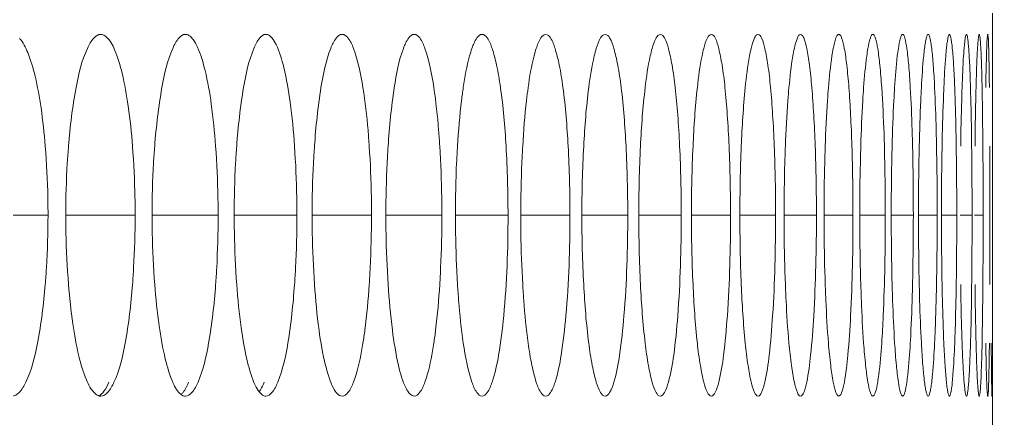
# Model space of a CAD drawing. Header units: millimetres. Extents: x 1177 to 4147, y 93 to 2194.
# Drawn here: x 2907.68 to 2923.81, y 1518.11 to 1524.72 of the extents above; entities that cross this region are included whole.
import ezdxf

# ---------------------------------------------------------------- set-up
doc = ezdxf.new("R2010")
doc.units = ezdxf.units.MM
doc.header["$LTSCALE"] = 0.1
doc.layers.get('0').update_dxf_attribs({"lineweight": 13})
doc.layers.add('标注', color=251, linetype='Continuous', lineweight=9)

msp = doc.modelspace()

# ---------------------------------------------------------------- linework, layer by layer
msp.add_line((2923.81, 1348.895), (2923.81, 1914.895))
at = {"layer": '标注'}
for p, q in [((2923.81, 1524.477), (2923.81, 1524.972)), ((2906.944, 1521.477), (2908.15, 1521.477)), ((2908.444, 1521.477), (2909.595, 1521.477)), ((2909.875, 1521.477), (2910.97, 1521.477)), ((2911.237, 1521.477), (2912.277, 1521.477)), ((2912.529, 1521.477), (2913.513, 1521.477)), ((2913.752, 1521.477), (2914.68, 1521.477)), ((2914.905, 1521.477), (2915.777, 1521.477)), ((2915.988, 1521.477), (2916.804, 1521.477)), ((2917.001, 1521.477), (2917.762, 1521.477)), ((2917.945, 1521.477), (2918.649, 1521.477)), ((2918.818, 1521.477), (2919.466, 1521.477)), ((2919.621, 1521.477), (2920.213, 1521.477)), ((2920.354, 1521.477), (2920.89, 1521.477)), ((2921.016, 1521.477), (2921.496, 1521.477)), ((2921.609, 1521.477), (2922.032, 1521.477)), ((2922.131, 1521.477), (2922.497, 1521.477)), ((2922.582, 1521.477), (2922.892, 1521.477)), ((2922.963, 1521.477), (2923.217, 1521.477)), ((2923.273, 1521.477), (2923.471, 1521.477)), ((2923.513, 1521.477), (2923.655, 1521.477)), ((2923.81, 1517.981), (2923.81, 1518.477))]:
    msp.add_line(p, q, dxfattribs=at)
for points, knots in [([(2909.025, 1524.477), (2908.983, 1524.477), (2908.882, 1524.404), (2908.833, 1524.306), (2908.804, 1524.245)], [0, 0, 0, 0, 0.384136, 1, 1, 1, 1]), ([(2909.115, 1524.438), (2909.108, 1524.444), (2909.082, 1524.464), (2909.049, 1524.477), (2909.025, 1524.477)], [0, 0, 0, 0, 0.282086, 1, 1, 1, 1]), ([(2910.428, 1524.477), (2910.388, 1524.477), (2910.291, 1524.402), (2910.245, 1524.306), (2910.218, 1524.245)], [0, 0, 0, 0, 0.378328, 1, 1, 1, 1]), ([(2910.929, 1522.624), (2910.912, 1522.856), (2910.871, 1523.277), (2910.775, 1523.828), (2910.671, 1524.189), (2910.57, 1524.381), (2910.514, 1524.442), (2910.485, 1524.459)], [0, 0, 0, 0, 0.364158, 0.661207, 0.874207, 0.947517, 1, 1, 1, 1]), ([(2911.762, 1524.477), (2911.723, 1524.477), (2911.63, 1524.4), (2911.589, 1524.306), (2911.563, 1524.245)], [0, 0, 0, 0, 0.37223, 1, 1, 1, 1]), ([(2912.237, 1522.624), (2912.22, 1522.867), (2912.179, 1523.304), (2912.083, 1523.868), (2911.978, 1524.231), (2911.876, 1524.412), (2911.817, 1524.464), (2911.788, 1524.473)], [0, 0, 0, 0, 0.376417, 0.678059, 0.88637, 0.953961, 1, 1, 1, 1]), ([(2913.027, 1524.477), (2912.989, 1524.477), (2912.9, 1524.398), (2912.862, 1524.305), (2912.838, 1524.245)], [0, 0, 0, 0, 0.36584, 1, 1, 1, 1]), ([(2913.372, 1523.597), (2913.336, 1523.817), (2913.276, 1524.104), (2913.153, 1524.398), (2913.064, 1524.477), (2913.027, 1524.477)], [0, 0, 0, 0, 0.68404, 0.884461, 1, 1, 1, 1]), ([(2914.222, 1524.477), (2914.185, 1524.477), (2914.101, 1524.395), (2914.066, 1524.305), (2914.043, 1524.245)], [0, 0, 0, 0, 0.359161, 1, 1, 1, 1]), ([(2914.547, 1523.597), (2914.514, 1523.816), (2914.456, 1524.103), (2914.342, 1524.396), (2914.258, 1524.477), (2914.222, 1524.477)], [0, 0, 0, 0, 0.688296, 0.888112, 1, 1, 1, 1]), ([(2915.347, 1524.477), (2915.312, 1524.477), (2915.232, 1524.393), (2915.2, 1524.305), (2915.179, 1524.245)], [0, 0, 0, 0, 0.352199, 1, 1, 1, 1]), ([(2915.777, 1521.477), (2915.777, 1521.859), (2915.758, 1522.568), (2915.687, 1523.401), (2915.599, 1523.939), (2915.525, 1524.218), (2915.461, 1524.393), (2915.381, 1524.477), (2915.347, 1524.477)], [0, 0, 0, 0, 0.372429, 0.689732, 0.811883, 0.904664, 0.966442, 1, 1, 1, 1]), ([(2916.402, 1524.477), (2916.369, 1524.477), (2916.293, 1524.39), (2916.265, 1524.305), (2916.245, 1524.245)], [0, 0, 0, 0, 0.34497, 1, 1, 1, 1]), ([(2916.804, 1521.477), (2916.804, 1521.859), (2916.786, 1522.567), (2916.72, 1523.401), (2916.638, 1523.939), (2916.568, 1524.218), (2916.51, 1524.39), (2916.435, 1524.477), (2916.402, 1524.477)], [0, 0, 0, 0, 0.373515, 0.691581, 0.813864, 0.906521, 0.967776, 1, 1, 1, 1]), ([(2917.387, 1524.477), (2917.355, 1524.477), (2917.285, 1524.388), (2917.259, 1524.304), (2917.241, 1524.245)], [0, 0, 0, 0, 0.337498, 1, 1, 1, 1]), ([(2917.762, 1521.477), (2917.762, 1521.859), (2917.745, 1522.567), (2917.683, 1523.401), (2917.607, 1523.938), (2917.542, 1524.218), (2917.489, 1524.388), (2917.419, 1524.477), (2917.387, 1524.477)], [0, 0, 0, 0, 0.374562, 0.693368, 0.815782, 0.908329, 0.969088, 1, 1, 1, 1]), ([(2918.302, 1524.477), (2918.272, 1524.477), (2918.207, 1524.385), (2918.184, 1524.304), (2918.167, 1524.245)], [0, 0, 0, 0, 0.329816, 1, 1, 1, 1]), ([(2918.649, 1521.477), (2918.649, 1521.859), (2918.637, 1522.415), (2918.595, 1523.122), (2918.554, 1523.572), (2918.506, 1523.938), (2918.446, 1524.218), (2918.397, 1524.385), (2918.333, 1524.477), (2918.302, 1524.477)], [0, 0, 0, 0, 0.375551, 0.545723, 0.695098, 0.817639, 0.910083, 0.970374, 1, 1, 1, 1]), ([(2919.148, 1524.477), (2919.119, 1524.477), (2919.059, 1524.381), (2919.038, 1524.304), (2919.023, 1524.245)], [0, 0, 0, 0, 0.321971, 1, 1, 1, 1]), ([(2919.466, 1521.477), (2919.466, 1521.859), (2919.455, 1522.415), (2919.417, 1523.122), (2919.379, 1523.572), (2919.335, 1523.937), (2919.279, 1524.218), (2919.235, 1524.382), (2919.176, 1524.477), (2919.148, 1524.477)], [0, 0, 0, 0, 0.376511, 0.547075, 0.696737, 0.819409, 0.911768, 0.971624, 1, 1, 1, 1]), ([(2919.923, 1524.477), (2919.895, 1524.477), (2919.841, 1524.378), (2919.823, 1524.304), (2919.809, 1524.245)], [0, 0, 0, 0, 0.314028, 1, 1, 1, 1]), ([(2920.213, 1521.477), (2920.213, 1521.859), (2920.203, 1522.415), (2920.168, 1523.122), (2920.134, 1523.572), (2920.094, 1523.936), (2920.043, 1524.219), (2920.003, 1524.379), (2919.95, 1524.477), (2919.923, 1524.477)], [0, 0, 0, 0, 0.37742, 0.548358, 0.698293, 0.821093, 0.913378, 0.972833, 1, 1, 1, 1]), ([(2920.627, 1524.477), (2920.601, 1524.477), (2920.554, 1524.375), (2920.537, 1524.303), (2920.524, 1524.245)], [0, 0, 0, 0, 0.306066, 1, 1, 1, 1]), ([(2920.89, 1521.477), (2920.89, 1521.859), (2920.881, 1522.415), (2920.849, 1523.122), (2920.818, 1523.572), (2920.782, 1523.935), (2920.737, 1524.219), (2920.7, 1524.375), (2920.654, 1524.477), (2920.627, 1524.477)], [0, 0, 0, 0, 0.378273, 0.549562, 0.699757, 0.822681, 0.914904, 0.973991, 1, 1, 1, 1]), ([(2921.262, 1524.477), (2921.252, 1524.477), (2921.23, 1524.456), (2921.198, 1524.379), (2921.181, 1524.303), (2921.169, 1524.245)], [0, 0, 0, 0, 0.108893, 0.304684, 1, 1, 1, 1]), ([(2921.496, 1521.477), (2921.496, 1521.859), (2921.488, 1522.415), (2921.46, 1523.122), (2921.433, 1523.57), (2921.399, 1523.938), (2921.362, 1524.211), (2921.324, 1524.379), (2921.293, 1524.456), (2921.271, 1524.477), (2921.262, 1524.477)], [0, 0, 0, 0, 0.378765, 0.550246, 0.700564, 0.823511, 0.915608, 0.974317, 0.990824, 1, 1, 1, 1]), ([(2921.826, 1524.477), (2921.817, 1524.477), (2921.798, 1524.455), (2921.77, 1524.379), (2921.754, 1524.303), (2921.744, 1524.245)], [0, 0, 0, 0, 0.101909, 0.296587, 1, 1, 1, 1]), ([(2921.973, 1523.597), (2921.964, 1523.721), (2921.947, 1523.938), (2921.915, 1524.21), (2921.881, 1524.379), (2921.854, 1524.455), (2921.834, 1524.477), (2921.826, 1524.477)], [0, 0, 0, 0, 0.412795, 0.721593, 0.917535, 0.971685, 1, 1, 1, 1]), ([(2922.32, 1524.477), (2922.312, 1524.477), (2922.295, 1524.453), (2922.271, 1524.379), (2922.257, 1524.303), (2922.249, 1524.245)], [0, 0, 0, 0, 0.094921, 0.288654, 1, 1, 1, 1]), ([(2922.447, 1523.597), (2922.439, 1523.721), (2922.424, 1523.938), (2922.397, 1524.21), (2922.367, 1524.379), (2922.344, 1524.453), (2922.327, 1524.477), (2922.32, 1524.477)], [0, 0, 0, 0, 0.414841, 0.724795, 0.920667, 0.973938, 1, 1, 1, 1]), ([(2922.743, 1524.477), (2922.736, 1524.477), (2922.721, 1524.452), (2922.71, 1524.41), (2922.695, 1524.335), (2922.687, 1524.278), (2922.683, 1524.245)], [0, 0, 0, 0, 0.088051, 0.280963, 0.585765, 1, 1, 1, 1]), ([(2922.85, 1523.597), (2922.844, 1523.721), (2922.831, 1523.937), (2922.809, 1524.187), (2922.79, 1524.335), (2922.775, 1524.41), (2922.764, 1524.452), (2922.75, 1524.477), (2922.743, 1524.477)], [0, 0, 0, 0, 0.416674, 0.727673, 0.840561, 0.923587, 0.976084, 1, 1, 1, 1]), ([(2923.096, 1524.477), (2923.089, 1524.477), (2923.078, 1524.45), (2923.069, 1524.41), (2923.056, 1524.335), (2923.05, 1524.278), (2923.046, 1524.245)], [0, 0, 0, 0, 0.08156, 0.273914, 0.581123, 1, 1, 1, 1]), ([(2923.183, 1523.597), (2923.178, 1523.721), (2923.168, 1523.937), (2923.15, 1524.187), (2923.134, 1524.335), (2923.122, 1524.41), (2923.113, 1524.45), (2923.102, 1524.477), (2923.096, 1524.477)], [0, 0, 0, 0, 0.418337, 0.730308, 0.843348, 0.926219, 0.978065, 1, 1, 1, 1]), ([(2923.378, 1524.477), (2923.372, 1524.477), (2923.365, 1524.448), (2923.356, 1524.411), (2923.347, 1524.334), (2923.342, 1524.278), (2923.339, 1524.245)], [0, 0, 0, 0, 0.07568, 0.267653, 0.577032, 1, 1, 1, 1]), ([(2923.445, 1523.597), (2923.441, 1523.721), (2923.435, 1523.895), (2923.424, 1524.111), (2923.416, 1524.237), (2923.407, 1524.334), (2923.399, 1524.411), (2923.391, 1524.448), (2923.384, 1524.477), (2923.378, 1524.477)], [0, 0, 0, 0, 0.419744, 0.590146, 0.732557, 0.845737, 0.928497, 0.979815, 1, 1, 1, 1]), ([(2923.59, 1524.477), (2923.584, 1524.477), (2923.582, 1524.447), (2923.573, 1524.411), (2923.568, 1524.334), (2923.564, 1524.278), (2923.562, 1524.245)], [0, 0, 0, 0, 0.070746, 0.262489, 0.57368, 1, 1, 1, 1]), ([(2923.637, 1523.597), (2923.634, 1523.721), (2923.63, 1523.895), (2923.622, 1524.11), (2923.617, 1524.237), (2923.61, 1524.334), (2923.605, 1524.411), (2923.597, 1524.447), (2923.595, 1524.477), (2923.59, 1524.477)], [0, 0, 0, 0, 0.42086, 0.591659, 0.73434, 0.847642, 0.930328, 0.98125, 1, 1, 1, 1]), ([(2923.731, 1524.477), (2923.726, 1524.477), (2923.728, 1524.446), (2923.719, 1524.412), (2923.718, 1524.334), (2923.715, 1524.278), (2923.714, 1524.245)], [0, 0, 0, 0, 0.067135, 0.25876, 0.571272, 1, 1, 1, 1]), ([(2923.758, 1523.597), (2923.756, 1523.721), (2923.754, 1523.895), (2923.75, 1524.11), (2923.747, 1524.237), (2923.742, 1524.334), (2923.742, 1524.412), (2923.733, 1524.445), (2923.736, 1524.477), (2923.731, 1524.477)], [0, 0, 0, 0, 0.421633, 0.592708, 0.735581, 0.848973, 0.931617, 0.982277, 1, 1, 1, 1]), ([(2908.104, 1522.624), (2908.087, 1522.835), (2908.045, 1523.224), (2907.954, 1523.745), (2907.84, 1524.133), (2907.739, 1524.343), (2907.677, 1524.41)], [0, 0, 0, 0, 0.343252, 0.632232, 0.852748, 1, 1, 1, 1]), ([(2909.551, 1522.624), (2909.534, 1522.845), (2909.492, 1523.25), (2909.399, 1523.788), (2909.285, 1524.175), (2909.18, 1524.382), (2909.115, 1524.438)], [0, 0, 0, 0, 0.353299, 0.646273, 0.86342, 1, 1, 1, 1]), ([(2908.804, 1524.245), (2908.709, 1524.041), (2908.581, 1523.497), (2908.516, 1522.95), (2908.49, 1522.624)], [0, 0, 0, 0, 0.407017, 1, 1, 1, 1]), ([(2910.218, 1524.245), (2910.128, 1524.04), (2910.006, 1523.496), (2909.944, 1522.95), (2909.919, 1522.624)], [0, 0, 0, 0, 0.406317, 1, 1, 1, 1]), ([(2911.563, 1524.245), (2911.476, 1524.039), (2911.361, 1523.495), (2911.302, 1522.95), (2911.278, 1522.624)], [0, 0, 0, 0, 0.405644, 1, 1, 1, 1]), ([(2912.838, 1524.245), (2912.755, 1524.038), (2912.647, 1523.495), (2912.591, 1522.95), (2912.568, 1522.624)], [0, 0, 0, 0, 0.405, 1, 1, 1, 1]), ([(2914.043, 1524.245), (2913.965, 1524.037), (2913.863, 1523.494), (2913.81, 1522.95), (2913.789, 1522.624)], [0, 0, 0, 0, 0.404385, 1, 1, 1, 1]), ([(2915.179, 1524.245), (2915.164, 1524.203), (2915.1, 1523.991), (2915.061, 1523.773), (2915.035, 1523.597)], [0, 0, 0, 0, 0.198383, 1, 1, 1, 1]), ([(2916.245, 1524.245), (2916.231, 1524.203), (2916.171, 1523.991), (2916.135, 1523.773), (2916.11, 1523.597)], [0, 0, 0, 0, 0.197891, 1, 1, 1, 1]), ([(2917.241, 1524.245), (2917.228, 1524.203), (2917.172, 1523.99), (2917.138, 1523.772), (2917.115, 1523.597)], [0, 0, 0, 0, 0.197424, 1, 1, 1, 1]), ([(2918.167, 1524.245), (2918.155, 1524.203), (2918.103, 1523.99), (2918.071, 1523.772), (2918.051, 1523.597)], [0, 0, 0, 0, 0.196983, 1, 1, 1, 1]), ([(2919.023, 1524.245), (2919.012, 1524.203), (2918.963, 1523.99), (2918.935, 1523.772), (2918.916, 1523.597)], [0, 0, 0, 0, 0.196571, 1, 1, 1, 1]), ([(2919.809, 1524.245), (2919.798, 1524.203), (2919.754, 1523.989), (2919.728, 1523.772), (2919.71, 1523.597)], [0, 0, 0, 0, 0.196188, 1, 1, 1, 1]), ([(2920.524, 1524.245), (2920.515, 1524.203), (2920.475, 1523.989), (2920.451, 1523.772), (2920.435, 1523.597)], [0, 0, 0, 0, 0.195836, 1, 1, 1, 1]), ([(2921.169, 1524.245), (2921.161, 1524.203), (2921.125, 1523.988), (2921.104, 1523.772), (2921.089, 1523.597)], [0, 0, 0, 0, 0.195515, 1, 1, 1, 1]), ([(2921.744, 1524.245), (2921.737, 1524.203), (2921.705, 1523.988), (2921.686, 1523.772), (2921.673, 1523.597)], [0, 0, 0, 0, 0.195227, 1, 1, 1, 1]), ([(2922.249, 1524.245), (2922.242, 1524.203), (2922.214, 1523.988), (2922.198, 1523.771), (2922.187, 1523.597)], [0, 0, 0, 0, 0.194971, 1, 1, 1, 1]), ([(2922.683, 1524.245), (2922.677, 1524.203), (2922.654, 1523.988), (2922.64, 1523.771), (2922.63, 1523.597)], [0, 0, 0, 0, 0.194751, 1, 1, 1, 1]), ([(2923.046, 1524.245), (2923.042, 1524.203), (2923.022, 1523.987), (2923.011, 1523.771), (2923.003, 1523.597)], [0, 0, 0, 0, 0.194565, 1, 1, 1, 1]), ([(2923.339, 1524.245), (2923.336, 1524.203), (2923.32, 1523.987), (2923.311, 1523.771), (2923.305, 1523.597)], [0, 0, 0, 0, 0.194414, 1, 1, 1, 1]), ([(2923.562, 1524.245), (2923.559, 1524.203), (2923.548, 1523.987), (2923.541, 1523.771), (2923.537, 1523.597)], [0, 0, 0, 0, 0.194299, 1, 1, 1, 1]), ([(2923.714, 1524.245), (2923.712, 1524.203), (2923.705, 1523.987), (2923.701, 1523.771), (2923.698, 1523.597)], [0, 0, 0, 0, 0.194221, 1, 1, 1, 1]), ([(2913.476, 1522.624), (2913.47, 1522.713), (2913.445, 1523.038), (2913.41, 1523.363), (2913.372, 1523.597)], [0, 0, 0, 0, 0.272672, 1, 1, 1, 1]), ([(2914.645, 1522.624), (2914.639, 1522.713), (2914.616, 1523.038), (2914.583, 1523.363), (2914.547, 1523.597)], [0, 0, 0, 0, 0.272763, 1, 1, 1, 1]), ([(2915.035, 1523.597), (2915.025, 1523.525), (2914.982, 1523.201), (2914.955, 1522.876), (2914.939, 1522.624)], [0, 0, 0, 0, 0.224658, 1, 1, 1, 1]), ([(2916.11, 1523.597), (2916.1, 1523.525), (2916.06, 1523.201), (2916.035, 1522.876), (2916.02, 1522.624)], [0, 0, 0, 0, 0.224554, 1, 1, 1, 1]), ([(2917.115, 1523.597), (2917.074, 1523.274), (2917.02, 1522.567), (2917.001, 1521.859), (2917.001, 1521.477)], [0, 0, 0, 0, 0.459902, 1, 1, 1, 1]), ([(2918.051, 1523.597), (2918.012, 1523.274), (2917.962, 1522.567), (2917.945, 1521.859), (2917.945, 1521.477)], [0, 0, 0, 0, 0.459787, 1, 1, 1, 1]), ([(2918.916, 1523.597), (2918.88, 1523.274), (2918.834, 1522.567), (2918.818, 1521.859), (2918.818, 1521.477)], [0, 0, 0, 0, 0.45968, 1, 1, 1, 1]), ([(2919.71, 1523.597), (2919.678, 1523.274), (2919.635, 1522.567), (2919.621, 1521.859), (2919.621, 1521.477)], [0, 0, 0, 0, 0.459581, 1, 1, 1, 1]), ([(2920.435, 1523.597), (2920.428, 1523.525), (2920.402, 1523.201), (2920.385, 1522.876), (2920.375, 1522.624)], [0, 0, 0, 0, 0.22413, 1, 1, 1, 1]), ([(2921.089, 1523.597), (2921.083, 1523.525), (2921.06, 1523.201), (2921.045, 1522.876), (2921.036, 1522.624)], [0, 0, 0, 0, 0.224066, 1, 1, 1, 1]), ([(2921.673, 1523.597), (2921.668, 1523.525), (2921.647, 1523.2), (2921.634, 1522.876), (2921.626, 1522.624)], [0, 0, 0, 0, 0.224008, 1, 1, 1, 1]), ([(2922.032, 1521.477), (2922.032, 1521.671), (2922.027, 1522.379), (2922.007, 1523.086), (2921.973, 1523.597)], [0, 0, 0, 0, 0.275595, 1, 1, 1, 1]), ([(2922.187, 1523.597), (2922.182, 1523.525), (2922.164, 1523.2), (2922.152, 1522.876), (2922.146, 1522.624)], [0, 0, 0, 0, 0.223957, 1, 1, 1, 1]), ([(2922.484, 1522.624), (2922.482, 1522.713), (2922.473, 1523.037), (2922.46, 1523.362), (2922.447, 1523.597)], [0, 0, 0, 0, 0.273384, 1, 1, 1, 1]), ([(2922.63, 1523.597), (2922.626, 1523.525), (2922.611, 1523.2), (2922.601, 1522.876), (2922.595, 1522.624)], [0, 0, 0, 0, 0.223913, 1, 1, 1, 1]), ([(2922.881, 1522.624), (2922.88, 1522.713), (2922.872, 1523.037), (2922.861, 1523.362), (2922.85, 1523.597)], [0, 0, 0, 0, 0.273416, 1, 1, 1, 1]), ([(2923.003, 1523.597), (2923, 1523.525), (2922.987, 1523.2), (2922.978, 1522.876), (2922.974, 1522.624)], [0, 0, 0, 0, 0.223876, 1, 1, 1, 1]), ([(2923.208, 1522.624), (2923.207, 1522.713), (2923.201, 1523.037), (2923.192, 1523.362), (2923.183, 1523.597)], [0, 0, 0, 0, 0.273443, 1, 1, 1, 1]), ([(2923.305, 1523.597), (2923.303, 1523.525), (2923.292, 1523.2), (2923.286, 1522.876), (2923.282, 1522.624)], [0, 0, 0, 0, 0.223846, 1, 1, 1, 1]), ([(2923.464, 1522.624), (2923.463, 1522.713), (2923.459, 1523.037), (2923.452, 1523.362), (2923.445, 1523.597)], [0, 0, 0, 0, 0.273464, 1, 1, 1, 1]), ([(2923.537, 1523.597), (2923.535, 1523.525), (2923.527, 1523.2), (2923.523, 1522.876), (2923.52, 1522.624)], [0, 0, 0, 0, 0.223823, 1, 1, 1, 1]), ([(2923.65, 1522.624), (2923.649, 1522.713), (2923.646, 1523.037), (2923.642, 1523.361), (2923.637, 1523.597)], [0, 0, 0, 0, 0.273479, 1, 1, 1, 1]), ([(2908.15, 1521.477), (2908.15, 1521.575), (2908.146, 1521.957), (2908.127, 1522.34), (2908.104, 1522.624)], [0, 0, 0, 0, 0.255908, 1, 1, 1, 1]), ([(2908.49, 1522.624), (2908.482, 1522.531), (2908.456, 1522.15), (2908.444, 1521.767), (2908.444, 1521.477)], [0, 0, 0, 0, 0.241932, 1, 1, 1, 1]), ([(2909.595, 1521.477), (2909.595, 1521.575), (2909.591, 1521.957), (2909.573, 1522.34), (2909.551, 1522.624)], [0, 0, 0, 0, 0.255929, 1, 1, 1, 1]), ([(2909.919, 1522.624), (2909.911, 1522.531), (2909.886, 1522.15), (2909.875, 1521.767), (2909.875, 1521.477)], [0, 0, 0, 0, 0.241898, 1, 1, 1, 1]), ([(2910.97, 1521.477), (2910.97, 1521.575), (2910.967, 1521.957), (2910.95, 1522.34), (2910.929, 1522.624)], [0, 0, 0, 0, 0.255949, 1, 1, 1, 1]), ([(2911.278, 1522.624), (2911.271, 1522.531), (2911.247, 1522.15), (2911.237, 1521.767), (2911.237, 1521.477)], [0, 0, 0, 0, 0.241865, 1, 1, 1, 1]), ([(2912.277, 1521.477), (2912.277, 1521.575), (2912.273, 1521.957), (2912.257, 1522.34), (2912.237, 1522.624)], [0, 0, 0, 0, 0.255968, 1, 1, 1, 1]), ([(2912.568, 1522.624), (2912.562, 1522.531), (2912.539, 1522.149), (2912.529, 1521.767), (2912.529, 1521.477)], [0, 0, 0, 0, 0.241834, 1, 1, 1, 1]), ([(2913.513, 1521.477), (2913.513, 1521.575), (2913.51, 1521.957), (2913.495, 1522.34), (2913.476, 1522.624)], [0, 0, 0, 0, 0.255986, 1, 1, 1, 1]), ([(2913.789, 1522.624), (2913.783, 1522.531), (2913.761, 1522.149), (2913.752, 1521.767), (2913.752, 1521.477)], [0, 0, 0, 0, 0.241805, 1, 1, 1, 1]), ([(2914.68, 1521.477), (2914.68, 1521.575), (2914.677, 1521.957), (2914.663, 1522.34), (2914.645, 1522.624)], [0, 0, 0, 0, 0.256003, 1, 1, 1, 1]), ([(2914.939, 1522.624), (2914.934, 1522.531), (2914.913, 1522.149), (2914.905, 1521.767), (2914.905, 1521.477)], [0, 0, 0, 0, 0.241777, 1, 1, 1, 1]), ([(2916.02, 1522.624), (2916.015, 1522.531), (2915.996, 1522.149), (2915.988, 1521.767), (2915.988, 1521.477)], [0, 0, 0, 0, 0.241751, 1, 1, 1, 1]), ([(2920.375, 1522.624), (2920.372, 1522.531), (2920.359, 1522.149), (2920.354, 1521.767), (2920.354, 1521.477)], [0, 0, 0, 0, 0.241646, 1, 1, 1, 1]), ([(2921.036, 1522.624), (2921.033, 1522.531), (2921.021, 1522.149), (2921.016, 1521.767), (2921.016, 1521.477)], [0, 0, 0, 0, 0.24163, 1, 1, 1, 1]), ([(2921.626, 1522.624), (2921.623, 1522.531), (2921.613, 1522.149), (2921.609, 1521.767), (2921.609, 1521.477)], [0, 0, 0, 0, 0.241616, 1, 1, 1, 1]), ([(2922.146, 1522.624), (2922.143, 1522.531), (2922.134, 1522.149), (2922.131, 1521.767), (2922.131, 1521.477)], [0, 0, 0, 0, 0.241603, 1, 1, 1, 1]), ([(2922.497, 1521.477), (2922.497, 1521.575), (2922.496, 1521.957), (2922.491, 1522.339), (2922.484, 1522.624)], [0, 0, 0, 0, 0.256117, 1, 1, 1, 1]), ([(2922.595, 1522.624), (2922.593, 1522.531), (2922.585, 1522.149), (2922.582, 1521.767), (2922.582, 1521.477)], [0, 0, 0, 0, 0.241592, 1, 1, 1, 1]), ([(2922.892, 1521.477), (2922.892, 1521.575), (2922.892, 1521.957), (2922.887, 1522.339), (2922.881, 1522.624)], [0, 0, 0, 0, 0.256123, 1, 1, 1, 1]), ([(2922.974, 1522.624), (2922.972, 1522.531), (2922.966, 1522.149), (2922.963, 1521.767), (2922.963, 1521.477)], [0, 0, 0, 0, 0.241583, 1, 1, 1, 1]), ([(2923.217, 1521.477), (2923.217, 1521.575), (2923.216, 1521.957), (2923.213, 1522.339), (2923.208, 1522.624)], [0, 0, 0, 0, 0.256128, 1, 1, 1, 1]), ([(2923.471, 1521.477), (2923.471, 1521.575), (2923.47, 1521.957), (2923.468, 1522.339), (2923.464, 1522.624)], [0, 0, 0, 0, 0.256131, 1, 1, 1, 1]), ([(2923.655, 1521.477), (2923.655, 1521.575), (2923.654, 1521.957), (2923.652, 1522.339), (2923.65, 1522.624)], [0, 0, 0, 0, 0.256134, 1, 1, 1, 1]), ([(2923.767, 1521.477), (2923.767, 1521.575), (2923.767, 1521.957), (2923.766, 1522.339), (2923.765, 1522.624)], [0, 0, 0, 0, 0.256136, 1, 1, 1, 1]), ([(2908.104, 1520.329), (2908.112, 1520.422), (2908.139, 1520.803), (2908.15, 1521.186), (2908.15, 1521.477)], [0, 0, 0, 0, 0.24194, 1, 1, 1, 1]), ([(2908.444, 1521.477), (2908.444, 1521.379), (2908.448, 1520.996), (2908.467, 1520.613), (2908.49, 1520.329)], [0, 0, 0, 0, 0.255912, 1, 1, 1, 1]), ([(2909.551, 1520.329), (2909.558, 1520.422), (2909.584, 1520.804), (2909.595, 1521.186), (2909.595, 1521.477)], [0, 0, 0, 0, 0.241906, 1, 1, 1, 1]), ([(2909.875, 1521.477), (2909.875, 1521.379), (2909.879, 1520.996), (2909.897, 1520.613), (2909.919, 1520.329)], [0, 0, 0, 0, 0.255933, 1, 1, 1, 1]), ([(2910.929, 1520.329), (2910.936, 1520.422), (2910.96, 1520.804), (2910.97, 1521.186), (2910.97, 1521.477)], [0, 0, 0, 0, 0.241873, 1, 1, 1, 1]), ([(2911.237, 1521.477), (2911.237, 1521.379), (2911.241, 1520.996), (2911.257, 1520.613), (2911.278, 1520.329)], [0, 0, 0, 0, 0.255953, 1, 1, 1, 1]), ([(2912.237, 1520.329), (2912.244, 1520.422), (2912.267, 1520.804), (2912.277, 1521.186), (2912.277, 1521.477)], [0, 0, 0, 0, 0.241842, 1, 1, 1, 1]), ([(2912.529, 1521.477), (2912.529, 1521.379), (2912.533, 1520.996), (2912.548, 1520.613), (2912.568, 1520.329)], [0, 0, 0, 0, 0.255971, 1, 1, 1, 1]), ([(2913.476, 1520.329), (2913.482, 1520.422), (2913.504, 1520.804), (2913.513, 1521.186), (2913.513, 1521.477)], [0, 0, 0, 0, 0.241812, 1, 1, 1, 1]), ([(2913.752, 1521.477), (2913.752, 1521.379), (2913.755, 1520.996), (2913.77, 1520.613), (2913.789, 1520.329)], [0, 0, 0, 0, 0.255989, 1, 1, 1, 1]), ([(2914.645, 1520.329), (2914.651, 1520.422), (2914.671, 1520.804), (2914.68, 1521.186), (2914.68, 1521.477)], [0, 0, 0, 0, 0.241784, 1, 1, 1, 1]), ([(2914.905, 1521.477), (2914.905, 1521.379), (2914.908, 1520.996), (2914.922, 1520.613), (2914.939, 1520.329)], [0, 0, 0, 0, 0.256006, 1, 1, 1, 1]), ([(2915.512, 1518.708), (2915.563, 1518.854), (2915.64, 1519.222), (2915.751, 1520.144), (2915.777, 1520.92), (2915.777, 1521.477)], [0, 0, 0, 0, 0.166119, 0.401654, 1, 1, 1, 1]), ([(2915.988, 1521.477), (2915.988, 1521.379), (2915.991, 1520.996), (2916.004, 1520.613), (2916.02, 1520.329)], [0, 0, 0, 0, 0.256022, 1, 1, 1, 1]), ([(2916.557, 1518.708), (2916.604, 1518.855), (2916.676, 1519.222), (2916.78, 1520.144), (2916.804, 1520.921), (2916.804, 1521.477)], [0, 0, 0, 0, 0.165692, 0.401192, 1, 1, 1, 1]), ([(2917.001, 1521.477), (2917.001, 1521.094), (2917.02, 1520.386), (2917.074, 1519.679), (2917.115, 1519.356)], [0, 0, 0, 0, 0.540098, 1, 1, 1, 1]), ([(2917.532, 1518.708), (2917.576, 1518.855), (2917.642, 1519.223), (2917.739, 1520.145), (2917.762, 1520.921), (2917.762, 1521.477)], [0, 0, 0, 0, 0.165291, 0.400759, 1, 1, 1, 1]), ([(2917.945, 1521.477), (2917.945, 1521.094), (2917.962, 1520.386), (2918.012, 1519.679), (2918.051, 1519.356)], [0, 0, 0, 0, 0.540213, 1, 1, 1, 1]), ([(2918.436, 1518.708), (2918.477, 1518.856), (2918.539, 1519.223), (2918.628, 1520.145), (2918.649, 1520.921), (2918.649, 1521.477)], [0, 0, 0, 0, 0.164917, 0.400355, 1, 1, 1, 1]), ([(2918.818, 1521.477), (2918.818, 1521.094), (2918.834, 1520.386), (2918.88, 1519.679), (2918.916, 1519.356)], [0, 0, 0, 0, 0.54032, 1, 1, 1, 1]), ([(2919.271, 1518.708), (2919.309, 1518.856), (2919.365, 1519.223), (2919.447, 1520.146), (2919.466, 1520.921), (2919.466, 1521.477)], [0, 0, 0, 0, 0.164569, 0.399981, 1, 1, 1, 1]), ([(2919.621, 1521.477), (2919.621, 1521.094), (2919.635, 1520.386), (2919.678, 1519.68), (2919.71, 1519.356)], [0, 0, 0, 0, 0.540419, 1, 1, 1, 1]), ([(2920.035, 1518.708), (2920.07, 1518.856), (2920.121, 1519.224), (2920.195, 1520.146), (2920.213, 1520.921), (2920.213, 1521.477)], [0, 0, 0, 0, 0.164249, 0.399636, 1, 1, 1, 1]), ([(2920.354, 1521.477), (2920.354, 1521.379), (2920.356, 1520.996), (2920.364, 1520.614), (2920.375, 1520.329)], [0, 0, 0, 0, 0.256086, 1, 1, 1, 1]), ([(2920.729, 1518.708), (2920.76, 1518.857), (2920.806, 1519.224), (2920.874, 1520.147), (2920.89, 1520.921), (2920.89, 1521.477)], [0, 0, 0, 0, 0.163958, 0.399322, 1, 1, 1, 1]), ([(2921.016, 1521.477), (2921.016, 1521.379), (2921.018, 1520.996), (2921.026, 1520.614), (2921.036, 1520.329)], [0, 0, 0, 0, 0.256095, 1, 1, 1, 1]), ([(2921.353, 1518.708), (2921.381, 1518.857), (2921.422, 1519.224), (2921.482, 1520.147), (2921.496, 1520.921), (2921.496, 1521.477)], [0, 0, 0, 0, 0.163694, 0.399039, 1, 1, 1, 1]), ([(2921.609, 1521.477), (2921.609, 1521.379), (2921.61, 1520.996), (2921.617, 1520.614), (2921.626, 1520.329)], [0, 0, 0, 0, 0.256104, 1, 1, 1, 1]), ([(2921.973, 1519.356), (2921.983, 1519.507), (2922.02, 1520.214), (2922.032, 1520.921), (2922.032, 1521.477)], [0, 0, 0, 0, 0.214546, 1, 1, 1, 1]), ([(2922.131, 1521.477), (2922.131, 1521.379), (2922.132, 1520.996), (2922.138, 1520.614), (2922.146, 1520.329)], [0, 0, 0, 0, 0.256112, 1, 1, 1, 1]), ([(2922.484, 1520.329), (2922.486, 1520.422), (2922.494, 1520.804), (2922.497, 1521.187), (2922.497, 1521.477)], [0, 0, 0, 0, 0.241594, 1, 1, 1, 1]), ([(2922.582, 1521.477), (2922.582, 1521.379), (2922.583, 1520.996), (2922.588, 1520.614), (2922.595, 1520.329)], [0, 0, 0, 0, 0.256118, 1, 1, 1, 1]), ([(2922.881, 1520.329), (2922.883, 1520.422), (2922.89, 1520.804), (2922.892, 1521.187), (2922.892, 1521.477)], [0, 0, 0, 0, 0.241585, 1, 1, 1, 1]), ([(2922.963, 1521.477), (2922.963, 1521.379), (2922.964, 1520.996), (2922.968, 1520.614), (2922.974, 1520.329)], [0, 0, 0, 0, 0.256124, 1, 1, 1, 1]), ([(2923.208, 1520.329), (2923.21, 1520.422), (2923.215, 1520.804), (2923.217, 1521.187), (2923.217, 1521.477)], [0, 0, 0, 0, 0.241577, 1, 1, 1, 1]), ([(2923.464, 1520.329), (2923.465, 1520.422), (2923.469, 1520.804), (2923.471, 1521.187), (2923.471, 1521.477)], [0, 0, 0, 0, 0.241571, 1, 1, 1, 1]), ([(2923.65, 1520.329), (2923.651, 1520.422), (2923.653, 1520.804), (2923.655, 1521.187), (2923.655, 1521.477)], [0, 0, 0, 0, 0.241566, 1, 1, 1, 1]), ([(2923.765, 1520.329), (2923.765, 1520.422), (2923.767, 1520.804), (2923.767, 1521.187), (2923.767, 1521.477)], [0, 0, 0, 0, 0.241563, 1, 1, 1, 1]), ([(2907.782, 1518.708), (2907.88, 1518.911), (2908.011, 1519.456), (2908.078, 1520.003), (2908.104, 1520.329)], [0, 0, 0, 0, 0.407475, 1, 1, 1, 1]), ([(2908.49, 1520.329), (2908.507, 1520.111), (2908.55, 1519.713), (2908.643, 1519.181), (2908.758, 1518.793), (2908.861, 1518.585), (2908.925, 1518.524)], [0, 0, 0, 0, 0.349668, 0.641268, 0.859711, 1, 1, 1, 1]), ([(2909.244, 1518.708), (2909.338, 1518.912), (2909.463, 1519.457), (2909.526, 1520.003), (2909.551, 1520.329)], [0, 0, 0, 0, 0.406757, 1, 1, 1, 1]), ([(2909.919, 1520.329), (2909.936, 1520.101), (2909.978, 1519.686), (2910.074, 1519.137), (2910.189, 1518.753), (2910.294, 1518.547), (2910.361, 1518.5)], [0, 0, 0, 0, 0.360647, 0.656591, 0.871311, 1, 1, 1, 1]), ([(2910.637, 1518.708), (2910.726, 1518.913), (2910.845, 1519.457), (2910.905, 1520.003), (2910.929, 1520.329)], [0, 0, 0, 0, 0.406066, 1, 1, 1, 1]), ([(2911.278, 1520.329), (2911.296, 1520.09), (2911.338, 1519.658), (2911.435, 1519.098), (2911.54, 1518.736), (2911.642, 1518.551), (2911.698, 1518.496), (2911.727, 1518.484)], [0, 0, 0, 0, 0.372333, 0.672575, 0.882635, 0.952132, 1, 1, 1, 1]), ([(2911.96, 1518.708), (2912.045, 1518.914), (2912.157, 1519.458), (2912.214, 1520.003), (2912.237, 1520.329)], [0, 0, 0, 0, 0.405403, 1, 1, 1, 1]), ([(2912.568, 1520.329), (2912.586, 1520.077), (2912.629, 1519.625), (2912.715, 1519.106), (2912.808, 1518.781), (2912.877, 1518.608), (2912.962, 1518.477), (2913.027, 1518.477)], [0, 0, 0, 0, 0.389161, 0.695877, 0.811486, 0.900262, 1, 1, 1, 1]), ([(2913.372, 1519.356), (2913.384, 1519.428), (2913.43, 1519.751), (2913.459, 1520.077), (2913.476, 1520.329)], [0, 0, 0, 0, 0.224828, 1, 1, 1, 1]), ([(2913.789, 1520.329), (2913.805, 1520.077), (2913.845, 1519.625), (2913.937, 1519.049), (2914.039, 1518.688), (2914.136, 1518.517), (2914.196, 1518.477), (2914.222, 1518.477)], [0, 0, 0, 0, 0.389812, 0.696656, 0.899917, 0.961012, 1, 1, 1, 1]), ([(2914.547, 1519.356), (2914.558, 1519.428), (2914.602, 1519.752), (2914.629, 1520.077), (2914.645, 1520.329)], [0, 0, 0, 0, 0.224714, 1, 1, 1, 1]), ([(2914.939, 1520.329), (2914.945, 1520.241), (2914.968, 1519.915), (2915.001, 1519.591), (2915.035, 1519.356)], [0, 0, 0, 0, 0.272803, 1, 1, 1, 1]), ([(2916.02, 1520.329), (2916.026, 1520.241), (2916.047, 1519.915), (2916.078, 1519.591), (2916.11, 1519.356)], [0, 0, 0, 0, 0.272887, 1, 1, 1, 1]), ([(2920.375, 1520.329), (2920.379, 1520.241), (2920.393, 1519.916), (2920.413, 1519.591), (2920.435, 1519.356)], [0, 0, 0, 0, 0.273226, 1, 1, 1, 1]), ([(2921.036, 1520.329), (2921.039, 1520.241), (2921.052, 1519.916), (2921.07, 1519.591), (2921.089, 1519.356)], [0, 0, 0, 0, 0.273277, 1, 1, 1, 1]), ([(2921.626, 1520.329), (2921.629, 1520.241), (2921.64, 1519.916), (2921.656, 1519.591), (2921.673, 1519.356)], [0, 0, 0, 0, 0.273324, 1, 1, 1, 1]), ([(2922.146, 1520.329), (2922.148, 1520.241), (2922.158, 1519.916), (2922.172, 1519.591), (2922.187, 1519.356)], [0, 0, 0, 0, 0.273364, 1, 1, 1, 1]), ([(2922.447, 1519.356), (2922.451, 1519.429), (2922.468, 1519.753), (2922.478, 1520.077), (2922.484, 1520.329)], [0, 0, 0, 0, 0.223934, 1, 1, 1, 1]), ([(2922.595, 1520.329), (2922.597, 1520.241), (2922.605, 1519.916), (2922.617, 1519.592), (2922.63, 1519.356)], [0, 0, 0, 0, 0.2734, 1, 1, 1, 1]), ([(2922.85, 1519.356), (2922.853, 1519.429), (2922.868, 1519.753), (2922.876, 1520.077), (2922.881, 1520.329)], [0, 0, 0, 0, 0.223894, 1, 1, 1, 1]), ([(2922.974, 1520.329), (2922.975, 1520.241), (2922.982, 1519.916), (2922.992, 1519.592), (2923.003, 1519.356)], [0, 0, 0, 0, 0.273429, 1, 1, 1, 1]), ([(2923.183, 1519.356), (2923.186, 1519.429), (2923.197, 1519.753), (2923.204, 1520.077), (2923.208, 1520.329)], [0, 0, 0, 0, 0.22386, 1, 1, 1, 1]), ([(2923.282, 1520.329), (2923.283, 1520.241), (2923.289, 1519.916), (2923.297, 1519.592), (2923.305, 1519.356)], [0, 0, 0, 0, 0.273453, 1, 1, 1, 1]), ([(2923.445, 1519.356), (2923.447, 1519.429), (2923.456, 1519.753), (2923.461, 1520.077), (2923.464, 1520.329)], [0, 0, 0, 0, 0.223834, 1, 1, 1, 1]), ([(2923.52, 1520.329), (2923.521, 1520.241), (2923.525, 1519.916), (2923.531, 1519.592), (2923.537, 1519.356)], [0, 0, 0, 0, 0.273472, 1, 1, 1, 1]), ([(2923.637, 1519.356), (2923.638, 1519.429), (2923.644, 1519.753), (2923.648, 1520.077), (2923.65, 1520.329)], [0, 0, 0, 0, 0.223814, 1, 1, 1, 1]), ([(2913.214, 1518.708), (2913.23, 1518.75), (2913.301, 1518.961), (2913.344, 1519.18), (2913.372, 1519.356)], [0, 0, 0, 0, 0.199302, 1, 1, 1, 1]), ([(2914.398, 1518.708), (2914.413, 1518.75), (2914.48, 1518.961), (2914.52, 1519.18), (2914.547, 1519.356)], [0, 0, 0, 0, 0.198767, 1, 1, 1, 1]), ([(2915.035, 1519.356), (2915.068, 1519.137), (2915.123, 1518.85), (2915.232, 1518.56), (2915.312, 1518.477), (2915.347, 1518.477)], [0, 0, 0, 0, 0.692122, 0.891575, 1, 1, 1, 1]), ([(2916.11, 1519.356), (2916.128, 1519.232), (2916.162, 1519.015), (2916.233, 1518.736), (2916.293, 1518.563), (2916.369, 1518.477), (2916.402, 1518.477)], [0, 0, 0, 0, 0.396145, 0.696516, 0.895316, 1, 1, 1, 1]), ([(2917.115, 1519.356), (2917.131, 1519.232), (2917.163, 1519.015), (2917.23, 1518.736), (2917.285, 1518.565), (2917.355, 1518.477), (2917.387, 1518.477)], [0, 0, 0, 0, 0.39889, 0.700646, 0.898977, 1, 1, 1, 1]), ([(2918.051, 1519.356), (2918.065, 1519.232), (2918.095, 1519.016), (2918.157, 1518.735), (2918.207, 1518.568), (2918.272, 1518.477), (2918.302, 1518.477)], [0, 0, 0, 0, 0.401577, 0.704706, 0.902616, 1, 1, 1, 1]), ([(2918.916, 1519.356), (2918.929, 1519.232), (2918.956, 1519.017), (2919.014, 1518.735), (2919.059, 1518.571), (2919.119, 1518.477), (2919.148, 1518.477)], [0, 0, 0, 0, 0.404191, 0.708673, 0.906209, 1, 1, 1, 1]), ([(2919.71, 1519.356), (2919.723, 1519.232), (2919.747, 1519.017), (2919.8, 1518.735), (2919.842, 1518.574), (2919.895, 1518.477), (2919.923, 1518.477)], [0, 0, 0, 0, 0.406714, 0.712519, 0.90973, 1, 1, 1, 1]), ([(2920.435, 1519.356), (2920.446, 1519.232), (2920.469, 1519.018), (2920.516, 1518.734), (2920.554, 1518.578), (2920.601, 1518.477), (2920.627, 1518.477)], [0, 0, 0, 0, 0.409128, 0.716215, 0.913149, 1, 1, 1, 1]), ([(2921.089, 1519.356), (2921.1, 1519.232), (2921.121, 1519.015), (2921.159, 1518.742), (2921.198, 1518.574), (2921.23, 1518.497), (2921.252, 1518.477), (2921.262, 1518.477)], [0, 0, 0, 0, 0.410337, 0.717846, 0.914038, 0.96928, 1, 1, 1, 1]), ([(2921.673, 1519.356), (2921.682, 1519.232), (2921.701, 1519.015), (2921.735, 1518.743), (2921.77, 1518.574), (2921.798, 1518.498), (2921.817, 1518.477), (2921.826, 1518.477)], [0, 0, 0, 0, 0.412556, 0.72129, 0.917343, 0.971601, 1, 1, 1, 1]), ([(2921.906, 1518.708), (2921.913, 1518.75), (2921.943, 1518.965), (2921.961, 1519.182), (2921.973, 1519.356)], [0, 0, 0, 0, 0.195157, 1, 1, 1, 1]), ([(2922.187, 1519.356), (2922.195, 1519.232), (2922.211, 1519.015), (2922.241, 1518.744), (2922.271, 1518.574), (2922.295, 1518.5), (2922.312, 1518.477), (2922.32, 1518.477)], [0, 0, 0, 0, 0.414625, 0.724518, 0.920485, 0.973854, 1, 1, 1, 1]), ([(2922.389, 1518.708), (2922.395, 1518.75), (2922.421, 1518.965), (2922.436, 1519.182), (2922.447, 1519.356)], [0, 0, 0, 0, 0.194911, 1, 1, 1, 1]), ([(2922.63, 1519.356), (2922.637, 1519.232), (2922.651, 1519.016), (2922.674, 1518.766), (2922.695, 1518.618), (2922.71, 1518.543), (2922.721, 1518.501), (2922.736, 1518.477), (2922.743, 1518.477)], [0, 0, 0, 0, 0.416482, 0.727426, 0.840337, 0.92342, 0.976003, 1, 1, 1, 1]), ([(2922.801, 1518.708), (2922.806, 1518.75), (2922.829, 1518.966), (2922.841, 1519.182), (2922.85, 1519.356)], [0, 0, 0, 0, 0.194699, 1, 1, 1, 1]), ([(2923.003, 1519.356), (2923.009, 1519.232), (2923.02, 1519.017), (2923.039, 1518.766), (2923.056, 1518.618), (2923.069, 1518.543), (2923.078, 1518.503), (2923.089, 1518.477), (2923.096, 1518.477)], [0, 0, 0, 0, 0.418174, 0.730095, 0.843153, 0.926071, 0.977989, 1, 1, 1, 1]), ([(2923.143, 1518.708), (2923.147, 1518.75), (2923.166, 1518.966), (2923.176, 1519.182), (2923.183, 1519.356)], [0, 0, 0, 0, 0.194522, 1, 1, 1, 1]), ([(2923.305, 1519.356), (2923.31, 1519.232), (2923.317, 1519.058), (2923.329, 1518.843), (2923.338, 1518.717), (2923.347, 1518.619), (2923.356, 1518.542), (2923.365, 1518.505), (2923.372, 1518.477), (2923.378, 1518.477)], [0, 0, 0, 0, 0.419612, 0.589982, 0.732383, 0.845577, 0.928373, 0.979748, 1, 1, 1, 1]), ([(2923.415, 1518.708), (2923.418, 1518.75), (2923.432, 1518.966), (2923.44, 1519.182), (2923.445, 1519.356)], [0, 0, 0, 0, 0.194381, 1, 1, 1, 1]), ([(2923.537, 1519.356), (2923.54, 1519.232), (2923.545, 1519.058), (2923.554, 1518.843), (2923.561, 1518.716), (2923.568, 1518.619), (2923.573, 1518.542), (2923.582, 1518.506), (2923.584, 1518.477), (2923.59, 1518.477)], [0, 0, 0, 0, 0.420763, 0.591537, 0.73421, 0.847522, 0.930234, 0.981197, 1, 1, 1, 1]), ([(2923.616, 1518.708), (2923.618, 1518.75), (2923.628, 1518.966), (2923.633, 1519.182), (2923.637, 1519.356)], [0, 0, 0, 0, 0.194275, 1, 1, 1, 1]), ([(2923.698, 1519.356), (2923.7, 1519.232), (2923.703, 1519.058), (2923.709, 1518.843), (2923.713, 1518.716), (2923.718, 1518.62), (2923.719, 1518.541), (2923.728, 1518.508), (2923.726, 1518.477), (2923.731, 1518.477)], [0, 0, 0, 0, 0.421573, 0.592633, 0.735501, 0.848899, 0.931558, 0.982243, 1, 1, 1, 1]), ([(2923.746, 1518.708), (2923.747, 1518.75), (2923.753, 1518.966), (2923.756, 1519.182), (2923.758, 1519.356)], [0, 0, 0, 0, 0.194207, 1, 1, 1, 1]), ([(2923.789, 1519.356), (2923.789, 1519.232), (2923.791, 1519.058), (2923.793, 1518.843), (2923.795, 1518.717), (2923.797, 1518.618), (2923.798, 1518.551), (2923.799, 1518.513), (2923.799, 1518.493), (2923.802, 1518.485), (2923.8, 1518.477), (2923.801, 1518.477)], [0, 0, 0, 0, 0.421991, 0.593198, 0.736164, 0.849605, 0.932235, 0.961597, 0.982776, 0.995618, 1, 1, 1, 1]), ([(2907.553, 1518.477), (2907.596, 1518.477), (2907.701, 1518.547), (2907.752, 1518.647), (2907.782, 1518.708)], [0, 0, 0, 0, 0.389686, 1, 1, 1, 1]), ([(2908.989, 1518.483), (2909.025, 1518.496), (2909.096, 1518.57), (2909.138, 1518.655), (2909.161, 1518.708)], [0, 0, 0, 0, 0.398504, 1, 1, 1, 1]), ([(2909.025, 1518.477), (2909.067, 1518.477), (2909.168, 1518.549), (2909.216, 1518.647), (2909.244, 1518.708)], [0, 0, 0, 0, 0.384127, 1, 1, 1, 1]), ([(2910.356, 1518.506), (2910.368, 1518.516), (2910.423, 1518.574), (2910.458, 1518.648), (2910.482, 1518.708)], [0, 0, 0, 0, 0.193099, 1, 1, 1, 1]), ([(2910.428, 1518.477), (2910.469, 1518.477), (2910.566, 1518.551), (2910.61, 1518.647), (2910.637, 1518.708)], [0, 0, 0, 0, 0.37828, 1, 1, 1, 1]), ([(2911.653, 1518.551), (2911.661, 1518.561), (2911.693, 1518.61), (2911.717, 1518.665), (2911.734, 1518.708)], [0, 0, 0, 0, 0.212146, 1, 1, 1, 1]), ([(2911.762, 1518.477), (2911.801, 1518.477), (2911.894, 1518.553), (2911.935, 1518.647), (2911.96, 1518.708)], [0, 0, 0, 0, 0.372142, 1, 1, 1, 1]), ([(2913.027, 1518.477), (2913.064, 1518.477), (2913.153, 1518.555), (2913.19, 1518.648), (2913.214, 1518.708)], [0, 0, 0, 0, 0.36571, 1, 1, 1, 1]), ([(2914.222, 1518.477), (2914.258, 1518.477), (2914.342, 1518.558), (2914.376, 1518.648), (2914.398, 1518.708)], [0, 0, 0, 0, 0.358988, 1, 1, 1, 1]), ([(2915.347, 1518.477), (2915.381, 1518.477), (2915.461, 1518.56), (2915.492, 1518.648), (2915.512, 1518.708)], [0, 0, 0, 0, 0.351982, 1, 1, 1, 1]), ([(2916.402, 1518.477), (2916.435, 1518.477), (2916.51, 1518.563), (2916.538, 1518.649), (2916.557, 1518.708)], [0, 0, 0, 0, 0.34471, 1, 1, 1, 1]), ([(2917.387, 1518.477), (2917.419, 1518.477), (2917.489, 1518.566), (2917.514, 1518.649), (2917.532, 1518.708)], [0, 0, 0, 0, 0.337196, 1, 1, 1, 1]), ([(2918.302, 1518.477), (2918.333, 1518.477), (2918.397, 1518.569), (2918.42, 1518.649), (2918.436, 1518.708)], [0, 0, 0, 0, 0.329473, 1, 1, 1, 1]), ([(2919.148, 1518.477), (2919.176, 1518.477), (2919.236, 1518.572), (2919.255, 1518.649), (2919.271, 1518.708)], [0, 0, 0, 0, 0.321593, 1, 1, 1, 1]), ([(2919.923, 1518.477), (2919.95, 1518.477), (2920.003, 1518.575), (2920.021, 1518.65), (2920.035, 1518.708)], [0, 0, 0, 0, 0.313618, 1, 1, 1, 1]), ([(2920.627, 1518.477), (2920.654, 1518.477), (2920.7, 1518.578), (2920.716, 1518.65), (2920.729, 1518.708)], [0, 0, 0, 0, 0.305632, 1, 1, 1, 1]), ([(2921.262, 1518.477), (2921.271, 1518.477), (2921.293, 1518.497), (2921.324, 1518.574), (2921.342, 1518.65), (2921.353, 1518.708)], [0, 0, 0, 0, 0.10873, 0.304328, 1, 1, 1, 1]), ([(2921.826, 1518.477), (2921.834, 1518.477), (2921.854, 1518.498), (2921.881, 1518.574), (2921.896, 1518.65), (2921.906, 1518.708)], [0, 0, 0, 0, 0.10172, 0.296219, 1, 1, 1, 1]), ([(2922.32, 1518.477), (2922.327, 1518.477), (2922.344, 1518.5), (2922.367, 1518.574), (2922.38, 1518.65), (2922.389, 1518.708)], [0, 0, 0, 0, 0.094713, 0.288283, 1, 1, 1, 1]), ([(2922.743, 1518.477), (2922.75, 1518.477), (2922.764, 1518.501), (2922.775, 1518.543), (2922.79, 1518.618), (2922.797, 1518.675), (2922.801, 1518.708)], [0, 0, 0, 0, 0.087832, 0.280603, 0.585474, 1, 1, 1, 1]), ([(2923.096, 1518.477), (2923.102, 1518.477), (2923.113, 1518.503), (2923.122, 1518.543), (2923.134, 1518.618), (2923.14, 1518.675), (2923.143, 1518.708)], [0, 0, 0, 0, 0.081343, 0.27358, 0.58086, 1, 1, 1, 1]), ([(2923.378, 1518.477), (2923.384, 1518.477), (2923.391, 1518.505), (2923.399, 1518.542), (2923.407, 1518.619), (2923.412, 1518.675), (2923.415, 1518.708)], [0, 0, 0, 0, 0.07548, 0.267362, 0.576807, 1, 1, 1, 1]), ([(2923.59, 1518.477), (2923.595, 1518.477), (2923.597, 1518.506), (2923.605, 1518.542), (2923.61, 1518.619), (2923.614, 1518.675), (2923.616, 1518.708)], [0, 0, 0, 0, 0.070582, 0.262261, 0.573507, 1, 1, 1, 1]), ([(2923.731, 1518.477), (2923.736, 1518.477), (2923.733, 1518.508), (2923.742, 1518.541), (2923.742, 1518.62), (2923.745, 1518.675), (2923.746, 1518.708)], [0, 0, 0, 0, 0.067027, 0.258613, 0.571162, 1, 1, 1, 1]), ([(2923.801, 1518.477), (2923.803, 1518.477), (2923.801, 1518.485), (2923.804, 1518.493), (2923.803, 1518.513), (2923.805, 1518.551), (2923.805, 1518.618), (2923.806, 1518.675), (2923.806, 1518.708)], [0, 0, 0, 0, 0.016586, 0.065245, 0.145509, 0.256791, 0.569993, 1, 1, 1, 1]), ([(2908.925, 1518.524), (2908.933, 1518.517), (2908.961, 1518.493), (2908.998, 1518.477), (2909.025, 1518.477)], [0, 0, 0, 0, 0.288207, 1, 1, 1, 1])]:
    msp.add_open_spline(points, degree=3, knots=knots, dxfattribs=at)
for points in [[(2910.485, 1524.459), (2910.468, 1524.47), (2910.448, 1524.477), (2910.428, 1524.477)], [(2911.788, 1524.473), (2911.78, 1524.475), (2911.771, 1524.477), (2911.762, 1524.477)], [(2910.361, 1518.5), (2910.381, 1518.487), (2910.405, 1518.477), (2910.428, 1518.477)], [(2911.727, 1518.484), (2911.738, 1518.479), (2911.75, 1518.477), (2911.762, 1518.477)]]:
    msp.add_open_spline(points, degree=3, dxfattribs=at)

doc.saveas('drawing.dxf')
